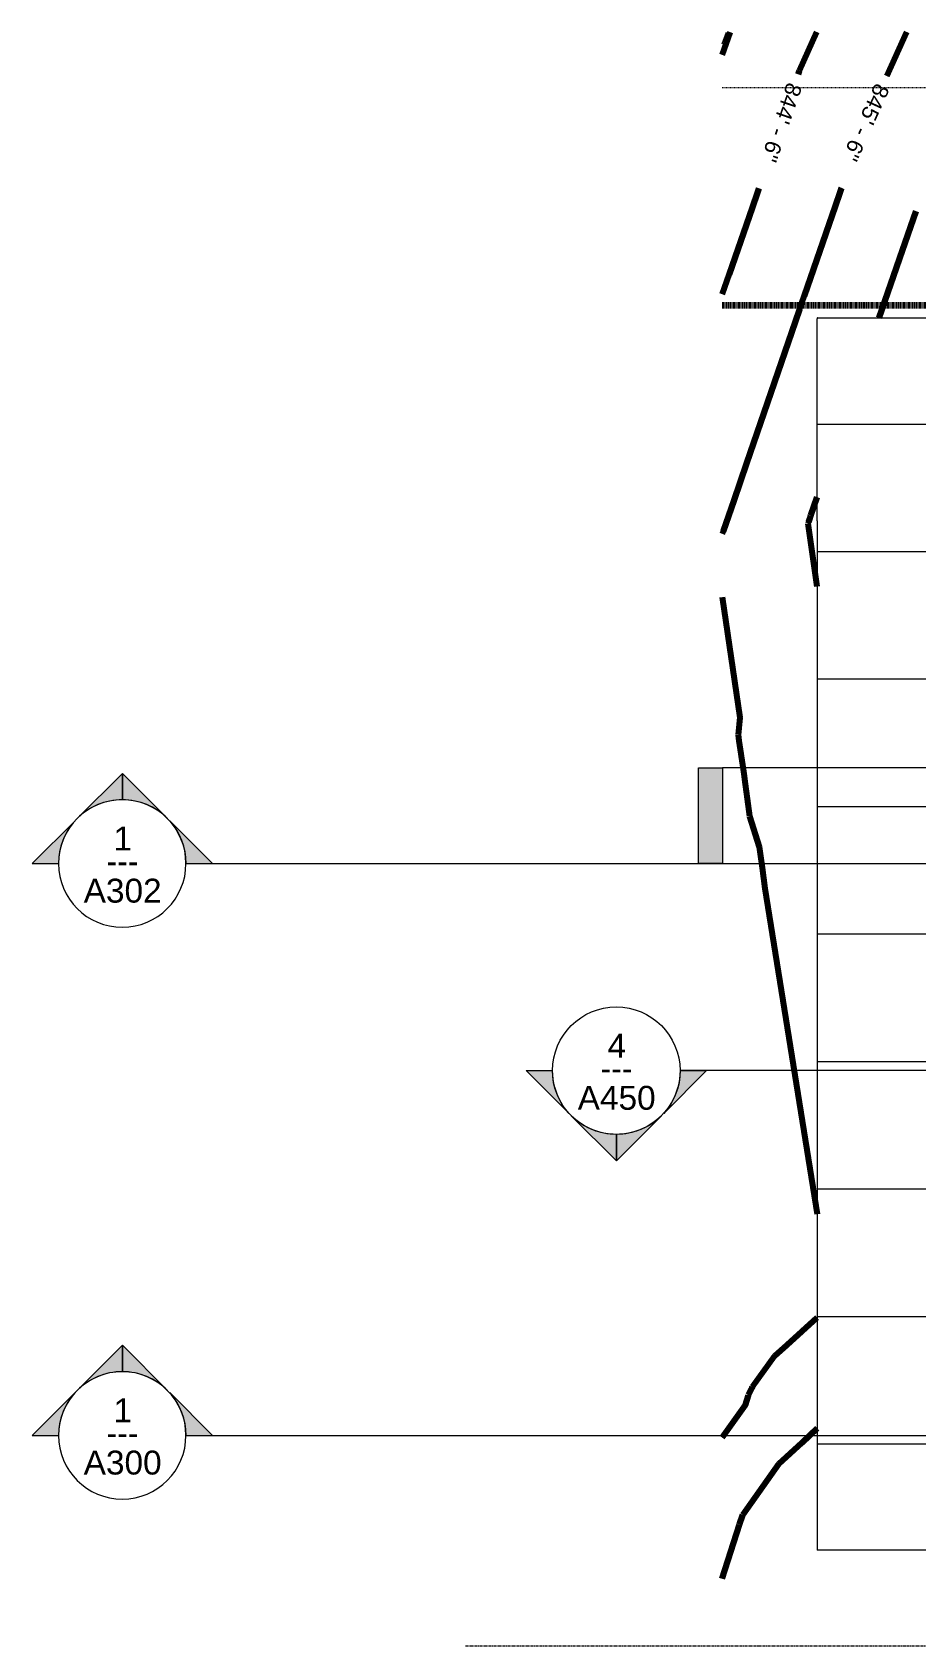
# Model space of a CAD drawing. Header units: inches. Extents: x -3276 to -1807, y 8217 to 9015.
# Drawn here: x -3276.2 to -3109.8, y 8626.6 to 8930.4 of the extents above; entities that cross this region are included whole.
import ezdxf

# ---------------------------------------------------------------- set-up
doc = ezdxf.new("R2010")
doc.units = ezdxf.units.IN
doc.header["$MEASUREMENT"] = 0
for name, pattern in [('Aligning Line 1_8_', [0.25, 0.125, -0.125]), ('Double Dash 3_8_', [1, 0.375, -0.125, 0.125, -0.125, 0.125, -0.125]), ('Grid Line 1_2_', [0.875, 0.5, -0.125, 0.125, -0.125])]:
    doc.linetypes.add(name, pattern=pattern)
for name, color, linetype, lineweight in [('C-PROP-LINE', 91, 'Double Dash 3_8_', 158), ('C-TOPO', 7, 'Continuous', 9), ('C-TOPO-LABL', 7, 'Continuous', 9), ('C-TOPO-MAJR', 7, 'Continuous', 80), ('G-ANNO-SYMB', 111, 'Aligning Line 1_8_', 9), ('G-ANNO-SYMB-1', 111, 'Continuous', 9), ('S-FNDN', 32, 'Continuous', 18), ('S-FNDN-2', 32, 'Continuous', 9), ('S-GRID-1', 1, 'Grid Line 1_2_', 9)]:
    doc.layers.add(name, color=color, linetype=linetype, lineweight=lineweight)
doc.styles.add('Arial', font='arial.ttf', dxfattribs={"height": 3})
doc.styles.add('Arial_2', font='arial.ttf', dxfattribs={"height": 4.5})
doc.styles.add('Century Gothic_1', font='ufonts.com_century-gothic.ttf', dxfattribs={"height": 4.5})

# ---------------------------------------------------------------- blocks, each defined once
blk = doc.blocks.new('Family - ___-1399760-FLOOR PLAN - 1ST FLOOR')
at = {"layer": 'C-PROP-LINE'}
blk.add_line((8878.94, 3146.23), (8879.93, 2001.26), dxfattribs=at)
blk = doc.blocks.new('Section - Section Head - Filled-22785-FLOOR PLAN - 1ST FLOOR')
at = {"layer": 'G-ANNO-SYMB-1'}
h = blk.add_hatch(color=256, dxfattribs=at)
edge = h.paths.add_edge_path(flags=0)
edge.add_line((-0.4268, 0.1768), (-0.25, 0.3536))
edge.add_line((-0.25, 0.3536), (-0.25, 0.25))
edge.add_arc((-0.25, 0), 0.25, 90, 135)
h = blk.add_hatch(color=256, dxfattribs=at)
edge = h.paths.add_edge_path(flags=0)
edge.add_arc((-0.25, 0), 0.25, 45, 90)
edge.add_line((-0.25, 0.25), (-0.25, 0.3536))
edge.add_line((-0.25, 0.3536), (-0.0732, 0.1768))
h = blk.add_hatch(color=256, dxfattribs=at)
edge = h.paths.add_edge_path(flags=0)
edge.add_arc((-0.25, 0), 0.2503, 137.9216, 180)
edge.add_line((-0.5003, 0), (-0.6036, 0))
edge.add_line((-0.6036, 0), (-0.4358, 0.1678))
h = blk.add_hatch(color=256, dxfattribs=at)
edge = h.paths.add_edge_path(flags=0)
edge.add_line((-0.0642, 0.1678), (0.1036, 0))
edge.add_line((0.1036, 0), (0.0003, 0))
edge.add_arc((-0.25, 0), 0.2503, 0, 42.0784)
for p, q in [((-0.25, 0.3536), (-0.4268, 0.1768)), ((-0.25, 0.25), (-0.25, 0.3536)), ((-0.0732, 0.1768), (-0.25, 0.3536)), ((-0.25, 0.3536), (-0.25, 0.25)), ((-0.4358, 0.1678), (-0.6036, 0)), ((0.1036, 0), (-0.0642, 0.1678)), ((-0.6036, 0), (-0.5003, 0)), ((0.0003, 0), (0.1036, 0))]:
    blk.add_line(p, q, dxfattribs=at)
for centre, radius, start, end in [((-0.2503, 0), 0.25, 360, 180), ((-0.25, 0), 0.25, 90, 135), ((-0.25, 0), 0.25, 45, 90), ((-0.25, 0), 0.2503, 137.9216, 180), ((-0.25, 0), 0.2503, 0, 42.0784), ((-0.2503, 0), 0.25, 180, 360)]:
    blk.add_arc(centre, radius, start, end, dxfattribs=at)
blk = doc.blocks.new('Section - 3_32_ x 3_8_-54337-FLOOR PLAN - 1ST FLOOR')
at = {"layer": 'G-ANNO-SYMB-1'}
blk.add_hatch(color=256, dxfattribs=at).paths.add_polyline_path([(0, 0.375), (0, 0), (-0.09375, 0), (-0.09375, 0.375)], flags=0)
for p, q in [((0, 0.375), (-0.09375, 0.375)), ((-0.09375, 0.375), (-0.09375, 0)), ((0, 0), (0, 0.375)), ((-0.09375, 0), (0, 0))]:
    blk.add_line(p, q, dxfattribs=at)

msp = doc.modelspace()

# ---------------------------------------------------------------- hatches: boundary and pattern name
at = {"layer": 'S-FNDN-2'}
h = msp.add_hatch(dxfattribs=at)
h.set_pattern_fill('FP_21', color=256, style=0, pattern_type=2)
h.set_pattern_definition([(180, (-3034.68, 8760.57), (-3e-15, -24), []), (270, (-3034.68, 8760.57), (23.995, 1e-15), [])])
h.paths.add_polyline_path([(-3128.33668, 8644.56958), (-2962.33668, 8644.56958), (-2962.33668, 8645.06938), (-2962.83668, 8645.06938), (-2962.83668, 8650.06938), (-2962.33668, 8650.06938), (-2962.33668, 8692.56938), (-3074.33668, 8692.56938), (-3074.33668, 8866.7821), (-3079.33668, 8866.7821), (-3079.33668, 8870.3446), (-3074.33668, 8870.3446), (-3074.33668, 8876.56934), (-3128.33667, 8876.56934), (-3128.33668, 8683.17455), (-3128.33668, 8644.5697)], flags=0)

# ---------------------------------------------------------------- linework, layer by layer
at = {"layer": 'C-TOPO'}
for p, q in [((-3146.22919, 8928.16122), (-3145.46224, 8930.3504)), ((-3146.22919, 8928.16122), (-3145.46224, 8930.3504)), ((-3128.28468, 8876.56934), (-3093.07947, 8876.56934)), ((-3128.33679, 8838.37207), (-3128.33679, 8876.42198)), ((-3128.33679, 8838.37207), (-3128.33679, 8794.06934)), ((-3128.33679, 8794.06934), (-3128.33679, 8781.7478)), ((-3128.33679, 8781.7478), (-3128.33679, 8740.27859)), ((-3128.33679, 8683.17496), (-3128.33679, 8675.81689)), ((-3128.33679, 8675.81689), (-3128.33679, 8656.4729)), ((-3128.33679, 8656.4729), (-3128.33679, 8644.56958)), ((-3080.33679, 8644.56958), (-3128.33679, 8644.56958))]:
    msp.add_line(p, q, dxfattribs=at)
at = {"layer": 'C-TOPO-MAJR'}
for p, q in [((-3146.22919, 8926.13195), (-3144.77738, 8930.3504)), ((-3128.47788, 8930.3504), (-3131.74965, 8923.10258)), ((-3111.53908, 8930.3504), (-3120.77326, 8909.8943)), ((-3128.33668, 8825.9788), (-3130.05046, 8837.83588)), ((-3143.27297, 8798.04463), (-3143.12638, 8796.94133)), ((-3138.22453, 8769.11896), (-3128.33668, 8707.82397)), ((-3140.55751, 8675.29619), (-3136.32181, 8681.17484)), ((-3141.26738, 8673.82637), (-3140.73213, 8674.9011)), ((-3142.39427, 8651.21807), (-3135.5854, 8660.80615)), ((-3146.22919, 8639.21211), (-3142.97491, 8649.41176)), ((-3142.97489, 8649.41183), (-3142.39427, 8651.21806))]:
    msp.add_line(p, q, dxfattribs=at)
at = {"layer": 'C-TOPO-MAJR', "flags": 128}
for points in [[(-3131.74966, 8923.10257), (-3137.64558, 8905.9711), (-3140.62232, 8897.32174), (-3144.92028, 8884.83338), (-3146.22919, 8881.03015)], [(-3120.77327, 8909.89428), (-3124.99565, 8897.62553), (-3130.80649, 8880.74128), (-3131.67052, 8878.23071), (-3132.50493, 8875.80621), (-3141.65832, 8849.2097), (-3144.06918, 8842.20459), (-3146.0538, 8836.438), (-3146.22919, 8835.92836)], [(-3109.79688, 8896.686), (-3112.34573, 8889.27996), (-3116.72017, 8876.56938)], [(-3130.0505, 8837.83614), (-3129.92565, 8838.19891), (-3129.74766, 8838.71609), (-3129.53144, 8839.34434), (-3128.33668, 8842.81588)], [(-3146.22919, 8823.97512), (-3142.95628, 8801.33088), (-3143.27296, 8798.04475)], [(-3143.12637, 8796.9412), (-3142.30609, 8791.62013), (-3142.18527, 8790.70915), (-3141.92688, 8788.76088), (-3141.56514, 8786.03336), (-3141.1346, 8782.78709)], [(-3141.13455, 8782.78696), (-3139.26499, 8776.96898), (-3138.74364, 8773.03493), (-3138.22456, 8769.11915)], [(-3136.32178, 8681.17488), (-3134.02352, 8683.253), (-3128.33668, 8688.3951)], [(-3146.22919, 8665.79888), (-3141.86933, 8671.93834), (-3141.289, 8673.75741), (-3141.26745, 8673.82624)], [(-3140.73199, 8674.90129), (-3140.57747, 8675.1211), (-3140.55764, 8675.29601)], [(-3135.58538, 8660.80618), (-3131.19963, 8664.86406), (-3128.33668, 8667.51298)]]:
    msp.add_lwpolyline(points, dxfattribs=at)
at = {"layer": 'G-ANNO-SYMB-1'}
for p, q in [((-1935.85417, 8791.84586), (-3146.19525, 8791.84586)), ((-3247.23179, 8773.84586), (-1845.76611, 8773.84586)), ((-3040.33013, 8734.84586), (-3154.18394, 8734.84586)), ((-3247.23179, 8666.16698), (-1845.76611, 8666.16698))]:
    msp.add_line(p, q, dxfattribs=at)
at = {"layer": 'S-FNDN'}
for p, q in [((-3128.28464, 8876.56938), (-3128.33668, 8876.56938)), ((-3128.33668, 8876.56938), (-3128.33668, 8876.42222)), ((-3128.33668, 8740.27795), (-3128.33668, 8683.17455))]:
    msp.add_line(p, q, dxfattribs=at)
at = {"layer": 'S-GRID-1'}
msp.add_line((-3194.57025, 8626.56938), (-1935.47917, 8626.56938), dxfattribs=at)

# ---------------------------------------------------------------- block references
at = {"layer": 'C-PROP-LINE', "rotation": 89.9999999999999}
msp.add_blockref('Family - ___-1399760-FLOOR PLAN - 1ST FLOOR', (0, 0), dxfattribs=at)
at = {"layer": 'G-ANNO-SYMB-1', "extrusion": (0, 0, -1), "xscale": 47.99999999999997, "yscale": 47.99999999999997, "zscale": 47.99999999999997, "rotation": 180}
for name, p in [('Section - 3_32_ x 3_8_-54337-FLOOR PLAN - 1ST FLOOR', (3146.19525, 8791.84586)), ('Section - Section Head - Filled-22785-FLOOR PLAN - 1ST FLOOR', (3154.18394, 8734.84586))]:
    msp.add_blockref(name, p, dxfattribs=at)
at = {"layer": 'G-ANNO-SYMB-1', "xscale": 47.99999999999997, "yscale": 47.99999999999997, "zscale": 47.99999999999997}
for p in [(-3247.23179, 8773.84586), (-3247.23179, 8666.16698)]:
    msp.add_blockref('Section - Section Head - Filled-22785-FLOOR PLAN - 1ST FLOOR', p, dxfattribs=at)

# ---------------------------------------------------------------- texts
at = {"layer": 'G-ANNO-SYMB-1', "char_height": 4.5, "attachment_point": 1}
for s, insert, width, style in [('1', (-3260.89228, 8780.80018), 4.242, 'Arial_2'), ('---', (-3262.21794, 8776.54683), 7.7265, 'Century Gothic_1'), ('A302', (-3266.51433, 8770.98206), 17.877, 'Arial_2'), ('4', (-3167.84443, 8741.80018), 4.242, 'Arial_2'), ('---', (-3169.17009, 8737.54683), 7.7265, 'Century Gothic_1'), ('A450', (-3173.46648, 8731.98206), 17.877, 'Arial_2'), ('1', (-3260.89228, 8673.1213), 4.242, 'Arial_2'), ('---', (-3262.21794, 8668.86796), 7.7265, 'Century Gothic_1'), ('A300', (-3266.51433, 8663.30318), 17.877, 'Arial_2')]:
    msp.add_mtext(s, dxfattribs=dict(at, insert=insert, width=width, style=style))

# ---------------------------------------------------------------- next in the draw order: texts
at = {"layer": 'C-TOPO-LABL', "char_height": 3, "width": 21.1900029, "attachment_point": 1, "line_spacing_factor": 0.941778, "style": 'Arial', "bg_fill": 3, "box_fill_scale": 1.25, "bg_fill_color": 256, "bg_fill_true_color": 13158600, "bg_fill_transparency": 0}
for s, insert, rotation in [(' 844\' - 6" ', (-3130.7655, 8921.22915), 251.0087186), (' 845\' - 6" ', (-3114.16248, 8920.79533), 245.7048854)]:
    msp.add_mtext(s, dxfattribs=dict(at, insert=insert, rotation=rotation))

# ---------------------------------------------------------------- next in the draw order: linework, layer by layer
at = {"layer": 'G-ANNO-SYMB'}
msp.add_line((-3146.22919, 8919.92546), (-2664.96488, 8919.92546), dxfattribs=at)

doc.saveas('drawing.dxf')
